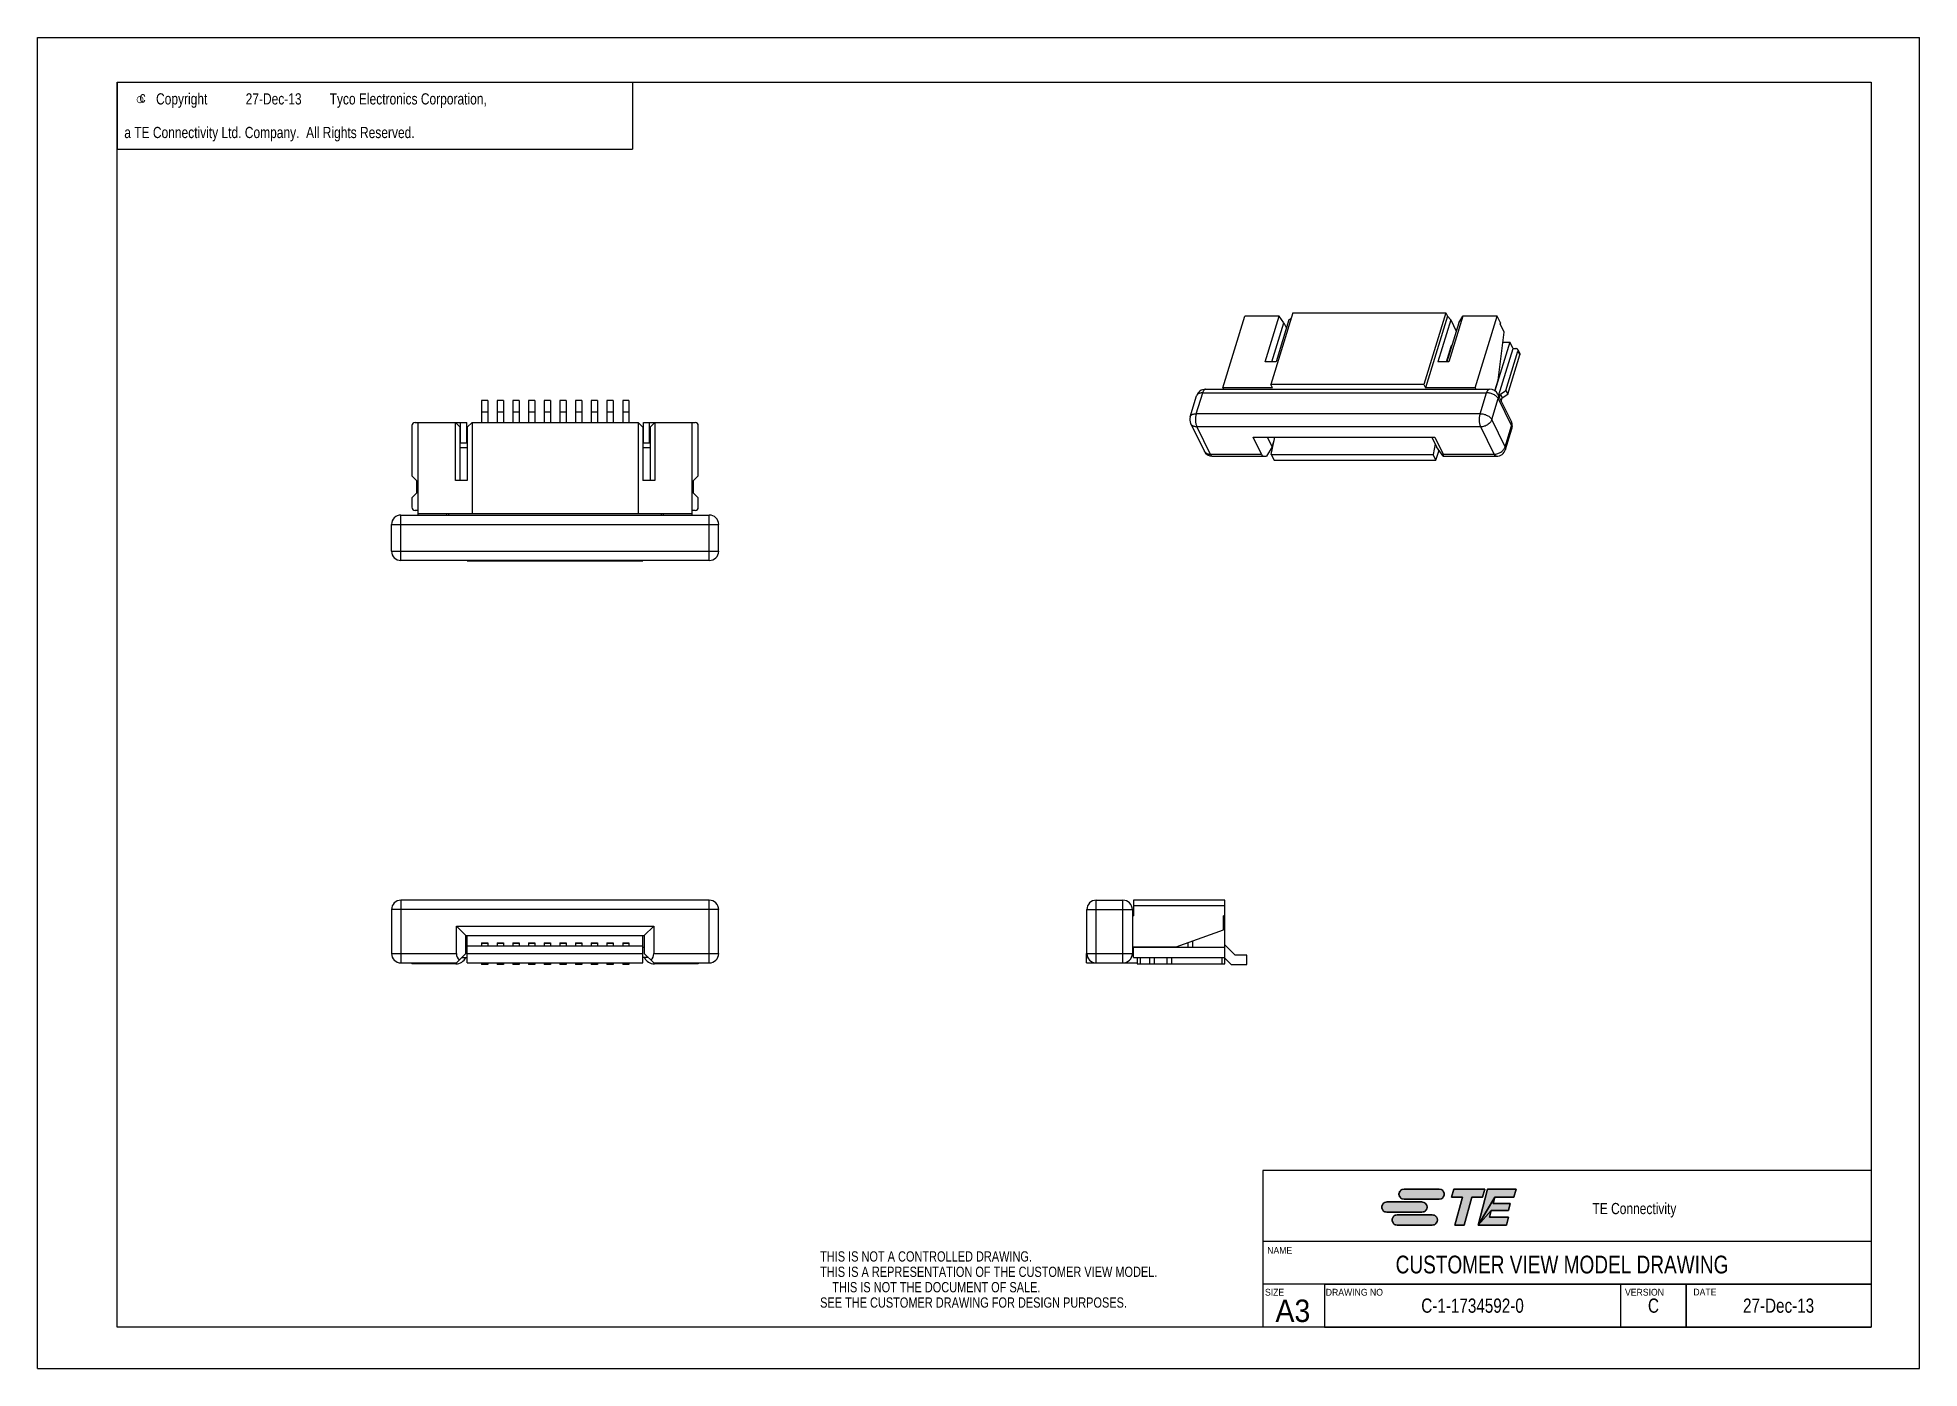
# Model space of a CAD drawing. Extents: x 0 to 420, y 0 to 297.
import ezdxf
from ezdxf.enums import TextEntityAlignment as Align

# ---------------------------------------------------------------- set-up
doc = ezdxf.new("R2010")
doc.units = 0
doc.header["$LTSCALE"] = 23.1
doc.layers.get('0').update_dxf_attribs({"linetype": 'CONTINUOUS'})
doc.layers.add('DRAFT_ENTITY', color=7, linetype='CONTINUOUS')
doc.styles.get("Standard").update_dxf_attribs({"font": 'txt', "width": 0.95})
doc.styles.add('TEXTSTYLE_1', font='gdt', dxfattribs={"width": 0.8})
doc.styles.add('TEXTSTYLE_2', font='txt', dxfattribs={"width": 0.8})

# ---------------------------------------------------------------- blocks, each defined once
blk = doc.blocks.new('SYMBOL_18_BL0', base_point=(315, 36))
at = {"linetype": 'CONTINUOUS'}
for points in [[(304.83, 40.02), (304.98, 40.02), (312.83, 40.02), (312.98, 40.02), (313.13, 39.99), (313.27, 39.94), (313.4, 39.87), (313.52, 39.79), (313.64, 39.69), (313.73, 39.58), (313.82, 39.45), (313.88, 39.32), (313.93, 39.18), (313.96, 39.03), (313.97, 38.88), (313.96, 38.74), (313.93, 38.59), (313.88, 38.45), (313.82, 38.31), (313.73, 38.19), (313.64, 38.08), (313.52, 37.98), (313.4, 37.9), (313.27, 37.83), (313.13, 37.78), (312.98, 37.75), (304.98, 37.74), (304.83, 37.75), (304.69, 37.78), (304.54, 37.83), (304.41, 37.9), (304.29, 37.98), (304.17, 38.08), (304.08, 38.19), (303.99, 38.31), (303.93, 38.45), (303.88, 38.59), (303.85, 38.74), (303.84, 38.88), (303.85, 39.03), (303.88, 39.18), (303.93, 39.32), (303.99, 39.45), (304.08, 39.58), (304.17, 39.69), (304.29, 39.79), (304.41, 39.87), (304.54, 39.94), (304.69, 39.99)], [(315.59, 38.22), (316.08, 40.02), (322.98, 40.02), (322.5, 38.22), (320.09, 38.22), (318.41, 31.98), (316.33, 31.98), (318.01, 38.22)], [(330.01, 40.02), (329.52, 38.22), (325.21, 38.22), (321.49, 31.98), (323.64, 40.02)], [(328.69, 36.83), (328.26, 35.22), (324.4, 35.22), (321.49, 31.98), (325.21, 38.22), (324.84, 36.83)], [(300.98, 37.13), (301.13, 37.14), (308.98, 37.14), (309.13, 37.13), (309.28, 37.1), (309.42, 37.05), (309.55, 36.99), (309.68, 36.9), (309.79, 36.81), (309.89, 36.69), (309.97, 36.57), (310.04, 36.44), (310.08, 36.3), (310.11, 36.15), (310.12, 36), (310.11, 35.85), (310.08, 35.7), (310.04, 35.56), (309.97, 35.43), (309.89, 35.31), (309.79, 35.19), (309.68, 35.1), (309.55, 35.01), (309.42, 34.95), (309.28, 34.9), (309.13, 34.87), (301.13, 34.86), (300.98, 34.87), (300.84, 34.9), (300.7, 34.95), (300.56, 35.01), (300.44, 35.1), (300.33, 35.19), (300.23, 35.31), (300.15, 35.43), (300.08, 35.56), (300.03, 35.7), (300, 35.85), (299.99, 36), (300, 36.15), (300.03, 36.3), (300.08, 36.44), (300.15, 36.57), (300.23, 36.69), (300.33, 36.81), (300.44, 36.9), (300.56, 36.99), (300.7, 37.05), (300.84, 37.1)], [(303.3, 34.25), (303.44, 34.26), (311.29, 34.26), (311.44, 34.25), (311.59, 34.22), (311.73, 34.17), (311.86, 34.1), (311.99, 34.02), (312.1, 33.92), (312.2, 33.81), (312.28, 33.69), (312.35, 33.55), (312.39, 33.41), (312.42, 33.26), (312.43, 33.12), (312.42, 32.97), (312.39, 32.82), (312.35, 32.68), (312.28, 32.55), (312.2, 32.42), (312.1, 32.31), (311.99, 32.21), (311.86, 32.13), (311.73, 32.06), (311.59, 32.01), (311.44, 31.98), (303.44, 31.98), (303.3, 31.98), (303.15, 32.01), (303.01, 32.06), (302.87, 32.13), (302.75, 32.21), (302.64, 32.31), (302.54, 32.42), (302.46, 32.55), (302.39, 32.68), (302.34, 32.82), (302.31, 32.97), (302.3, 33.12), (302.31, 33.26), (302.34, 33.41), (302.39, 33.55), (302.46, 33.69), (302.54, 33.81), (302.64, 33.92), (302.75, 34.02), (302.87, 34.1), (303.01, 34.17), (303.15, 34.22)], [(328.33, 33.78), (327.85, 31.98), (321.49, 31.98), (324.4, 35.22), (324.02, 33.78)]]:
    blk.add_hatch(color=2, dxfattribs=at).paths.add_polyline_path(points)
at = {"color": 2, "linetype": 'CONTINUOUS'}
for p, q in [((312.83, 40.02), (304.98, 40.02)), ((316.08, 40.02), (315.59, 38.22)), ((315.59, 38.22), (318.01, 38.22)), ((322.98, 40.02), (316.08, 40.02)), ((318.01, 38.22), (316.33, 31.98)), ((318.41, 31.98), (320.09, 38.22)), ((320.09, 38.22), (322.5, 38.22)), ((323.64, 40.02), (321.49, 31.98)), ((322.5, 38.22), (322.98, 40.02)), ((330.01, 40.02), (323.64, 40.02)), ((324.84, 36.83), (325.21, 38.22)), ((325.21, 38.22), (329.52, 38.22)), ((329.52, 38.22), (330.01, 40.02)), ((308.98, 37.14), (301.13, 37.14)), ((301.13, 34.86), (308.98, 34.86)), ((311.29, 34.26), (303.44, 34.26)), ((304.98, 37.74), (312.83, 37.74)), ((324.02, 33.78), (324.4, 35.22)), ((328.33, 33.78), (324.02, 33.78)), ((324.4, 35.22), (328.26, 35.22)), ((328.69, 36.83), (324.84, 36.83)), ((327.85, 31.98), (328.33, 33.78)), ((328.26, 35.22), (328.69, 36.83)), ((303.44, 31.98), (311.29, 31.98)), ((316.33, 31.98), (318.41, 31.98)), ((321.49, 31.98), (327.85, 31.98))]:
    blk.add_line(p, q, dxfattribs=at)
for points in [[(304.83, 40.02), (304.98, 40.02), (312.83, 40.02), (312.98, 40.02), (313.13, 39.99), (313.27, 39.94), (313.4, 39.87), (313.52, 39.79), (313.64, 39.69), (313.73, 39.58), (313.82, 39.45), (313.88, 39.32), (313.93, 39.18), (313.96, 39.03), (313.97, 38.88), (313.96, 38.74), (313.93, 38.59), (313.88, 38.45), (313.82, 38.31), (313.73, 38.19), (313.64, 38.08), (313.52, 37.98), (313.4, 37.9), (313.27, 37.83), (313.13, 37.78), (312.98, 37.75), (304.98, 37.74), (304.83, 37.75), (304.69, 37.78), (304.54, 37.83), (304.41, 37.9), (304.29, 37.98), (304.17, 38.08), (304.08, 38.19), (303.99, 38.31), (303.93, 38.45), (303.88, 38.59), (303.85, 38.74), (303.84, 38.88), (303.85, 39.03), (303.88, 39.18), (303.93, 39.32), (303.99, 39.45), (304.08, 39.58), (304.17, 39.69), (304.29, 39.79), (304.41, 39.87), (304.54, 39.94), (304.69, 39.99), (304.83, 40.02)], [(315.59, 38.22), (316.08, 40.02), (322.98, 40.02), (322.5, 38.22), (320.09, 38.22), (318.41, 31.98), (316.33, 31.98), (318.01, 38.22), (315.59, 38.22)], [(330.01, 40.02), (329.52, 38.22), (325.21, 38.22), (321.49, 31.98), (323.64, 40.02), (330.01, 40.02)], [(328.69, 36.83), (328.26, 35.22), (324.4, 35.22), (321.49, 31.98), (325.21, 38.22), (324.84, 36.83), (328.69, 36.83)], [(300.98, 37.13), (301.13, 37.14), (308.98, 37.14), (309.13, 37.13), (309.28, 37.1), (309.42, 37.05), (309.55, 36.99), (309.68, 36.9), (309.79, 36.81), (309.89, 36.69), (309.97, 36.57), (310.04, 36.44), (310.08, 36.3), (310.11, 36.15), (310.12, 36), (310.11, 35.85), (310.08, 35.7), (310.04, 35.56), (309.97, 35.43), (309.89, 35.31), (309.79, 35.19), (309.68, 35.1), (309.55, 35.01), (309.42, 34.95), (309.28, 34.9), (309.13, 34.87), (301.13, 34.86), (300.98, 34.87), (300.84, 34.9), (300.7, 34.95), (300.56, 35.01), (300.44, 35.1), (300.33, 35.19), (300.23, 35.31), (300.15, 35.43), (300.08, 35.56), (300.03, 35.7), (300, 35.85), (299.99, 36), (300, 36.15), (300.03, 36.3), (300.08, 36.44), (300.15, 36.57), (300.23, 36.69), (300.33, 36.81), (300.44, 36.9), (300.56, 36.99), (300.7, 37.05), (300.84, 37.1), (300.98, 37.13)], [(303.3, 34.25), (303.44, 34.26), (311.29, 34.26), (311.44, 34.25), (311.59, 34.22), (311.73, 34.17), (311.86, 34.1), (311.99, 34.02), (312.1, 33.92), (312.2, 33.81), (312.28, 33.69), (312.35, 33.55), (312.39, 33.41), (312.42, 33.26), (312.43, 33.12), (312.42, 32.97), (312.39, 32.82), (312.35, 32.68), (312.28, 32.55), (312.2, 32.42), (312.1, 32.31), (311.99, 32.21), (311.86, 32.13), (311.73, 32.06), (311.59, 32.01), (311.44, 31.98), (303.44, 31.98), (303.3, 31.98), (303.15, 32.01), (303.01, 32.06), (302.87, 32.13), (302.75, 32.21), (302.64, 32.31), (302.54, 32.42), (302.46, 32.55), (302.39, 32.68), (302.34, 32.82), (302.31, 32.97), (302.3, 33.12), (302.31, 33.26), (302.34, 33.41), (302.39, 33.55), (302.46, 33.69), (302.54, 33.81), (302.64, 33.92), (302.75, 34.02), (302.87, 34.1), (303.01, 34.17), (303.15, 34.22), (303.3, 34.25)], [(328.33, 33.78), (327.85, 31.98), (321.49, 31.98), (324.4, 35.22), (324.02, 33.78), (328.33, 33.78)]]:
    blk.add_lwpolyline(points, dxfattribs=at)
for centre, start, end in [((304.98, 38.88), 90, 270), ((312.83, 38.88), 270, 90), ((301.13, 36), 90, 270), ((303.44, 33.12), 90, 270), ((308.98, 36), 270, 90), ((311.29, 33.12), 270, 90)]:
    blk.add_arc(centre, 1.14, start, end, dxfattribs=at)
for points in [[(309.13, 34.87), (308.98, 34.86), (301.13, 34.86)], [(312.98, 37.75), (312.83, 37.74), (304.98, 37.74)], [(311.44, 31.98), (311.29, 31.98), (303.44, 31.98)]]:
    blk.add_solid(points, dxfattribs=at)

msp = doc.modelspace()

# ---------------------------------------------------------------- linework, layer by layer
at = {"color": 7, "linetype": 'CONTINUOUS'}
for p, q in [((0, 0), (0, 297)), ((0, 297), (420, 297)), ((420, 0), (420, 297)), ((17.78, 9.23), (17.78, 287.08)), ((17.78, 287.08), (409.21, 287.08)), ((409.21, 287.08), (409.21, 9.23)), ((280.15, 235.55), (275.22, 219.6)), ((280.15, 235.55), (314.32, 235.55)), ((314.32, 235.55), (309.39, 219.6)), ((314.32, 235.55), (314.69, 234.81)), ((264.5, 218.86), (269.43, 234.81)), ((277.1, 234.81), (269.43, 234.81)), ((273.96, 224.67), (277.1, 234.81)), ((275.45, 224.67), (278.13, 233.34)), ((279.29, 233.99), (276.41, 224.67)), ((278.13, 233.34), (277.1, 234.81)), ((278.13, 233.34), (278.72, 232.14)), ((279.77, 234.31), (279.29, 233.99)), ((314.69, 234.81), (309.76, 218.86)), ((315.4, 233.99), (312.52, 224.67)), ((317.2, 233.34), (314.52, 224.67)), ((315.4, 233.99), (314.69, 234.81)), ((318.1, 234.81), (314.97, 224.67)), ((315.4, 233.99), (316.63, 231.49)), ((316.72, 231.78), (316.49, 231.78)), ((317.2, 233.34), (318.1, 234.81)), ((325.78, 234.81), (318.1, 234.81)), ((320.85, 218.86), (325.78, 234.81)), ((326.48, 233.38), (325.78, 234.81)), ((325.97, 220.57), (327.35, 231.24)), ((326.48, 233.38), (326.41, 233.16)), ((327.35, 231.24), (326.41, 233.16)), ((314.43, 224.67), (315.47, 228.03)), ((315.47, 228.03), (315.56, 228.03)), ((328.62, 229.03), (325.26, 218.15)), ((326.08, 217.09), (329.32, 227.59)), ((327.07, 229.03), (328.62, 229.03)), ((327.7, 218.27), (330.41, 227.04)), ((329.32, 227.59), (328.62, 229.03)), ((329.32, 227.59), (329.93, 227.59)), ((330.39, 227.35), (330.82, 226.48)), ((330.41, 227.04), (330.84, 226.17)), ((276.41, 224.67), (273.96, 224.67)), ((314.97, 224.67), (312.52, 224.67)), ((328.13, 217.4), (330.84, 226.17)), ((260.68, 218.53), (324.06, 218.53)), ((264.5, 218.86), (264.66, 218.53)), ((275.59, 218.86), (264.5, 218.86)), ((275.59, 218.86), (275.22, 219.6)), ((309.39, 219.6), (275.22, 219.6)), ((309.39, 219.6), (309.76, 218.86)), ((320.85, 218.86), (309.76, 218.86)), ((320.85, 218.86), (321.01, 218.53)), ((325.23, 218.17), (325.97, 220.57)), ((99.08, 216), (99.08, 211.1)), ((100.48, 216), (99.08, 216)), ((100.48, 216), (100.48, 211.1)), ((102.58, 216), (102.58, 211.1)), ((103.98, 216), (102.58, 216)), ((103.98, 216), (103.98, 211.1)), ((106.08, 216), (106.08, 211.1)), ((107.48, 216), (106.08, 216)), ((107.48, 216), (107.48, 211.1)), ((109.58, 216), (109.58, 211.1)), ((110.98, 216), (109.58, 216)), ((110.98, 216), (110.98, 211.1)), ((113.08, 216), (113.08, 211.1)), ((114.48, 216), (113.08, 216)), ((114.48, 216), (114.48, 211.1)), ((116.58, 216), (116.58, 211.1)), ((117.98, 216), (116.58, 216)), ((117.98, 216), (117.98, 211.1)), ((120.08, 216), (120.08, 211.1)), ((121.48, 216), (120.08, 216)), ((121.48, 216), (121.48, 211.1)), ((123.58, 216), (123.58, 211.1)), ((124.98, 216), (123.58, 216)), ((124.98, 216), (124.98, 211.1)), ((127.08, 216), (127.08, 211.1)), ((128.49, 216), (127.08, 216)), ((128.49, 216), (128.49, 211.1)), ((130.59, 216), (130.59, 211.1)), ((131.99, 216), (130.59, 216)), ((131.99, 216), (131.99, 211.1)), ((257.24, 212.39), (258.68, 217.05)), ((258.6, 213.07), (260.04, 217.73)), ((260.04, 217.73), (323.42, 217.73)), ((321.98, 213.07), (323.42, 217.73)), ((324.56, 211.77), (326, 216.43)), ((325.95, 217.35), (328.94, 211.26)), ((326, 216.43), (328.98, 210.34)), ((326.25, 216.73), (326.48, 217.45)), ((326.48, 217.45), (327.7, 218.27)), ((326.48, 217.45), (326.9, 216.58)), ((326.68, 215.86), (326.9, 216.58)), ((326.9, 216.58), (328.13, 217.4)), ((327.7, 218.27), (328.13, 217.4)), ((83.55, 210.4), (83.55, 199.2)), ((84.25, 211.1), (95.8, 211.1)), ((84.91, 190.45), (84.91, 211.1)), ((93.24, 198.15), (93.24, 211.1)), ((94.29, 210.05), (93.24, 211.1)), ((93.34, 211), (93.34, 211.1)), ((94.29, 198.15), (94.29, 210.05)), ((94.39, 206.55), (94.39, 211.1)), ((95.8, 206.55), (95.8, 211.1)), ((96.95, 211.1), (95.9, 210.05)), ((95.9, 210.05), (95.9, 198.15)), ((96.95, 211.1), (96.95, 190.73)), ((96.95, 211.1), (134.05, 211.1)), ((100.48, 213.41), (99.08, 213.41)), ((103.98, 213.41), (102.58, 213.41)), ((107.48, 213.41), (106.08, 213.41)), ((110.98, 213.41), (109.58, 213.41)), ((114.48, 213.41), (113.08, 213.41)), ((117.98, 213.41), (116.58, 213.41)), ((121.48, 213.41), (120.08, 213.41)), ((124.98, 213.41), (123.58, 213.41)), ((128.49, 213.41), (127.08, 213.41)), ((131.99, 213.41), (130.59, 213.41)), ((134.05, 211.1), (134.05, 190.73)), ((135.1, 210.05), (134.05, 211.1)), ((135.1, 210.05), (135.1, 198.15)), ((135.21, 211.1), (146.75, 211.1)), ((135.21, 206.55), (135.21, 211.1)), ((136.6, 206.55), (136.6, 211.1)), ((136.71, 210.05), (137.76, 211.1)), ((136.71, 210.05), (136.71, 198.15)), ((137.66, 211), (137.66, 211.1)), ((137.76, 211.1), (137.76, 198.15)), ((146.09, 190.45), (146.09, 211.1)), ((147.46, 199.2), (147.46, 210.4)), ((257.36, 210.84), (260.35, 204.75)), ((321.98, 213.07), (258.6, 213.07)), ((258.73, 210.12), (261.72, 204.03)), ((322.11, 210.12), (258.73, 210.12)), ((325.1, 204.03), (322.11, 210.12)), ((327.54, 205.68), (324.56, 211.77)), ((327.54, 205.68), (328.98, 210.34)), ((94.29, 206.55), (95.9, 206.55)), ((135.1, 206.55), (136.71, 206.55)), ((273.14, 204.03), (271.28, 207.82)), ((271.28, 207.82), (311.83, 207.82)), ((275.58, 205.68), (274.53, 207.82)), ((275.34, 203.98), (276.17, 207.82)), ((275.58, 205.68), (276.01, 207.08)), ((311.21, 207.82), (312.26, 205.68)), ((311.95, 206.31), (311.45, 203.98)), ((311.83, 207.82), (313.69, 204.03)), ((327.62, 205.06), (329.06, 209.72)), ((94.29, 205.5), (95.9, 205.5)), ((135.1, 205.5), (136.71, 205.5)), ((261.72, 204.03), (273.14, 204.03)), ((262.23, 203.58), (274.07, 203.58)), ((274.06, 203.58), (274.3, 203.59)), ((275.58, 205.68), (274.3, 203.59)), ((275.34, 203.98), (275.98, 202.67)), ((275.34, 203.98), (311.45, 203.98)), ((275.98, 202.67), (312.09, 202.67)), ((312.09, 202.67), (311.45, 203.98)), ((312.09, 202.67), (312.79, 204.93)), ((313.73, 203.59), (312.26, 205.68)), ((313.69, 204.03), (325.1, 204.03)), ((313.73, 203.59), (313.78, 203.58)), ((313.77, 203.58), (325.61, 203.58)), ((83.55, 199.2), (84.59, 198.15)), ((84.59, 198.15), (84.59, 195.35)), ((95.9, 198.15), (93.24, 198.15)), ((137.76, 198.15), (135.1, 198.15)), ((146.41, 198.15), (147.46, 199.2)), ((146.41, 195.35), (146.41, 198.15)), ((84.59, 195.35), (83.55, 194.3)), ((83.55, 194.3), (83.55, 192.2)), ((147.46, 194.3), (146.41, 195.35)), ((147.46, 192.2), (147.46, 194.3)), ((81.09, 180.3), (81.09, 190.45)), ((81.09, 190.45), (149.91, 190.45)), ((84.91, 191.5), (84.25, 191.5)), ((146.09, 190.73), (84.91, 190.73)), ((91.33, 190.45), (91.28, 190.73)), ((91.77, 190.45), (91.77, 190.73)), ((139.23, 190.45), (139.23, 190.73)), ((139.67, 190.45), (139.72, 190.73)), ((146.75, 191.5), (146.09, 191.5)), ((149.91, 180.3), (149.91, 190.45)), ((79, 182.4), (79, 188.35)), ((79, 188.35), (152, 188.35)), ((152, 182.4), (152, 188.35)), ((79, 182.4), (152, 182.4)), ((149.91, 180.3), (81.09, 180.3)), ((95.9, 180.23), (95.9, 180.3)), ((95.9, 180.23), (135.1, 180.23)), ((135.1, 180.3), (135.1, 180.23)), ((79, 102.39), (79, 92.59)), ((152, 102.39), (79, 102.39)), ((81.09, 104.49), (81.09, 90.49)), ((149.91, 104.49), (81.09, 104.49)), ((149.91, 90.49), (149.91, 104.49)), ((152, 92.59), (152, 102.39)), ((234.19, 92.59), (234.19, 102.39)), ((234.19, 102.39), (244.34, 102.39)), ((236.28, 90.49), (236.28, 104.49)), ((236.28, 104.49), (242.24, 104.49)), ((242.24, 90.49), (242.24, 104.49)), ((244.34, 102.39), (244.34, 92.59)), ((244.34, 100.99), (244.62, 100.99)), ((244.62, 104.49), (244.62, 100.99)), ((264.99, 104.49), (244.62, 104.49)), ((244.62, 103.3), (264.99, 103.3)), ((264.99, 100.99), (264.7, 100.99)), ((264.7, 97.91), (264.7, 100.99)), ((264.99, 90.28), (264.99, 104.49)), ((93.48, 92.59), (93.48, 98.68)), ((95.58, 96.58), (93.48, 98.68)), ((93.48, 98.68), (137.51, 98.68)), ((135.41, 96.58), (137.51, 98.68)), ((137.51, 98.68), (137.51, 92.59)), ((254.13, 94.06), (264.7, 97.91)), ((79, 92.59), (93.48, 92.59)), ((95.58, 92.59), (93.48, 90.49)), ((95.58, 92.59), (95.58, 96.58)), ((95.58, 96.58), (135.41, 96.58)), ((95.58, 93.99), (95.9, 93.99)), ((95.9, 90.49), (95.9, 96.58)), ((95.9, 94.34), (135.1, 94.34)), ((95.9, 92.59), (135.1, 92.59)), ((99.08, 94.97), (99.08, 94.34)), ((99.08, 94.97), (100.48, 94.97)), ((100.48, 94.84), (99.08, 94.84)), ((100.48, 94.97), (100.48, 94.34)), ((102.58, 94.97), (102.58, 94.34)), ((102.58, 94.97), (103.98, 94.97)), ((103.98, 94.84), (102.58, 94.84)), ((103.98, 94.97), (103.98, 94.34)), ((106.08, 94.97), (106.08, 94.34)), ((106.08, 94.97), (107.48, 94.97)), ((107.48, 94.84), (106.08, 94.84)), ((107.48, 94.97), (107.48, 94.34)), ((109.58, 94.97), (109.58, 94.34)), ((109.58, 94.97), (110.98, 94.97)), ((110.98, 94.84), (109.58, 94.84)), ((110.98, 94.97), (110.98, 94.34)), ((113.08, 94.97), (113.08, 94.34)), ((113.08, 94.97), (114.48, 94.97)), ((114.48, 94.84), (113.08, 94.84)), ((114.48, 94.97), (114.48, 94.34)), ((116.58, 94.97), (117.98, 94.97)), ((116.58, 94.97), (116.58, 94.34)), ((117.98, 94.84), (116.58, 94.84)), ((117.98, 94.97), (117.98, 94.34)), ((120.08, 94.97), (121.48, 94.97)), ((120.08, 94.97), (120.08, 94.34)), ((121.48, 94.84), (120.08, 94.84)), ((121.48, 94.97), (121.48, 94.34)), ((123.58, 94.97), (124.98, 94.97)), ((123.58, 94.97), (123.58, 94.34)), ((124.98, 94.84), (123.58, 94.84)), ((124.98, 94.97), (124.98, 94.34)), ((127.08, 94.97), (128.49, 94.97)), ((127.08, 94.97), (127.08, 94.34)), ((128.49, 94.84), (127.08, 94.84)), ((128.49, 94.97), (128.49, 94.34)), ((130.59, 94.97), (131.99, 94.97)), ((130.59, 94.97), (130.59, 94.34)), ((131.99, 94.84), (130.59, 94.84)), ((131.99, 94.97), (131.99, 94.34)), ((135.1, 90.49), (135.1, 96.58)), ((135.1, 93.99), (135.41, 93.99)), ((135.41, 96.58), (135.41, 92.59)), ((137.51, 90.49), (135.41, 92.59)), ((137.51, 92.59), (152, 92.59)), ((234.18, 92.6), (234.12, 92.59)), ((234.12, 90.49), (234.12, 92.59)), ((234.19, 92.59), (244.34, 92.59)), ((244.34, 94.06), (254.13, 94.06)), ((244.34, 93.99), (264.99, 93.99)), ((244.62, 91.68), (244.62, 93.99)), ((252.17, 93.99), (252.17, 94.06)), ((253.29, 93.99), (253.29, 94.06)), ((256.8, 93.99), (256.8, 95.03)), ((257.85, 93.99), (257.85, 95.41)), ((267.3, 92.24), (264.99, 94.55)), ((81.09, 90.49), (93.48, 90.49)), ((83.55, 90.49), (83.55, 90.28)), ((93.34, 90.28), (83.55, 90.28)), ((84.25, 90.49), (84.25, 90.28)), ((92.3, 90.49), (92.3, 90.28)), ((92.64, 90.49), (92.64, 90.28)), ((93, 90.28), (93, 90.49)), ((94.67, 91.68), (95.9, 91.68)), ((95.9, 90.49), (135.1, 90.49)), ((99.08, 90.49), (99.08, 90.14)), ((100.48, 90.14), (99.08, 90.14)), ((100.48, 90.49), (100.48, 90.14)), ((102.58, 90.49), (102.58, 90.14)), ((103.98, 90.14), (102.58, 90.14)), ((103.98, 90.49), (103.98, 90.14)), ((106.08, 90.49), (106.08, 90.14)), ((107.48, 90.14), (106.08, 90.14)), ((107.48, 90.49), (107.48, 90.14)), ((109.58, 90.49), (109.58, 90.14)), ((110.98, 90.14), (109.58, 90.14)), ((110.98, 90.49), (110.98, 90.14)), ((113.08, 90.49), (113.08, 90.14)), ((114.48, 90.14), (113.08, 90.14)), ((114.48, 90.49), (114.48, 90.14)), ((116.58, 90.49), (116.58, 90.14)), ((117.98, 90.14), (116.58, 90.14)), ((117.98, 90.49), (117.98, 90.14)), ((120.08, 90.49), (120.08, 90.14)), ((121.48, 90.14), (120.08, 90.14)), ((121.48, 90.49), (121.48, 90.14)), ((123.58, 90.49), (123.58, 90.14)), ((124.98, 90.14), (123.58, 90.14)), ((124.98, 90.49), (124.98, 90.14)), ((127.08, 90.49), (127.08, 90.14)), ((128.49, 90.14), (127.08, 90.14)), ((128.49, 90.49), (128.49, 90.14)), ((130.59, 90.49), (130.59, 90.14)), ((131.99, 90.14), (130.59, 90.14)), ((131.99, 90.49), (131.99, 90.14)), ((136.32, 91.68), (135.1, 91.68)), ((137.51, 90.49), (149.91, 90.49)), ((147.46, 90.28), (137.66, 90.28)), ((138, 90.49), (138, 90.28)), ((138.35, 90.49), (138.35, 90.28)), ((138.71, 90.49), (138.71, 90.28)), ((146.75, 90.49), (146.75, 90.28)), ((147.46, 90.49), (147.46, 90.28)), ((234.12, 90.49), (245.38, 90.49)), ((244.62, 91.68), (264.99, 91.68)), ((245.38, 91.68), (245.38, 90.28)), ((245.38, 90.28), (264.99, 90.28)), ((246.09, 91.68), (246.09, 90.28)), ((248.19, 91.68), (248.19, 90.28)), ((249.24, 91.68), (249.24, 90.28)), ((252.03, 91.68), (252.03, 90.28)), ((253.09, 91.68), (253.09, 90.28)), ((264.29, 91.68), (264.29, 90.28)), ((264.99, 91.54), (266.38, 90.14)), ((266.38, 90.14), (269.88, 90.14)), ((269.88, 92.24), (267.3, 92.24)), ((269.88, 90.14), (269.88, 92.24)), ((409.21, 44.16), (273.44, 44.16)), ((273.44, 44.16), (273.44, 9.23)), ((409.21, 18.76), (273.44, 18.76)), ((287.21, 18.76), (287.21, 9.23)), ((353.33, 18.76), (353.33, 9.23)), ((367.96, 9.23), (367.96, 18.76)), ((409.21, 9.23), (17.78, 9.23)), ((30.48, 9.23), (17.78, 9.23)), ((0, 0), (420, 0))]:
    msp.add_line(p, q, dxfattribs=at)
at = {"color": 2, "linetype": 'CONTINUOUS'}
for p, q in [((17.78, 287.08), (132.78, 287.08)), ((17.78, 287.08), (17.78, 272.08)), ((132.78, 287.08), (132.78, 272.08)), ((17.78, 272.08), (132.78, 272.08)), ((287.21, 18.76), (409.21, 18.76)), ((287.21, 18.76), (287.21, 9.23)), ((353.33, 18.76), (353.33, 9.23)), ((367.96, 18.76), (367.96, 9.23)), ((409.21, 18.76), (409.21, 9.23)), ((287.21, 9.23), (409.21, 9.23))]:
    msp.add_line(p, q, dxfattribs=at)
at = {"color": 7, "linetype": 'CONTINUOUS'}
for centre, radius, start, end in [((260.68, 216.43), 2.1, 89.9973, 162.8255), ((324.06, 216.43), 2.1, 26.1057, 90.0057), ((84.25, 210.4), 0.7, 90, 180), ((146.75, 210.4), 0.7, 0, 90), ((259.24, 211.77), 2.1, 162.8377, 206.1371), ((327.05, 210.34), 2.1, 0.2169, 26.1429), ((327.05, 210.34), 2.1, 342.8389, 355.998), ((327.06, 210.34), 2.1, 356.0053, 0.2191), ((262.23, 205.68), 2.1, 206.1049, 270.0065), ((325.61, 205.68), 2.1, 270.0095, 342.8589), ((81.09, 188.35), 2.1, 90, 180), ((84.25, 192.2), 0.7, 180, 270), ((146.75, 192.2), 0.7, 270, 360), ((149.91, 188.35), 2.1, 0, 90), ((81.09, 182.4), 2.1, 180, 270), ((149.91, 182.4), 2.1, 270, 360), ((81.09, 102.39), 2.1, 90, 180), ((149.91, 102.39), 2.1, 0, 90), ((236.28, 102.39), 2.1, 90, 180), ((242.24, 102.39), 2.1, 0, 90), ((81.09, 92.59), 2.1, 180, 270), ((149.91, 92.59), 2.1, 270, 360), ((236.28, 92.59), 2.1, 180, 270), ((242.24, 92.59), 2.1, 270, 360), ((93.34, 92.73), 2.46, 270, 334.3263), ((137.66, 92.73), 2.46, 205.6737, 270)]:
    msp.add_arc(centre, radius, start, end, dxfattribs=at)
for centre, major_axis, ratio, start_param, end_param in [((275.58, 205.68), (2.38, 1.75), 0.486301, 3.05366, 3.72289), ((312.26, 205.68), (-1.54, 2.09), 0.119516, -3.227958, -2.558729), ((95.58, 92.59), (0, 2.1), 1, -4.712389, -3.926991), ((135.41, 92.59), (0, 2.1), 1, -2.356194, -1.570796)]:
    msp.add_ellipse(centre, major_axis=major_axis, ratio=ratio, start_param=start_param, end_param=end_param, dxfattribs=at)
for points, knots in [([(315.47, 228.03), (315.49, 228.07), (315.51, 228.15), (315.56, 228.24), (315.61, 228.32), (315.65, 228.37), (315.67, 228.38)], [0, 0, 0, 0, 0.299453, 0.567415, 0.800651, 1, 1, 1, 1]), ([(330.39, 227.35), (330.37, 227.39), (330.32, 227.46), (330.22, 227.54), (330.08, 227.58), (329.98, 227.59), (329.93, 227.59)], [0, 0, 0, 0, 0.22686, 0.464999, 0.722169, 1, 1, 1, 1]), ([(330.41, 227.04), (330.43, 227.1), (330.44, 227.18), (330.42, 227.28), (330.4, 227.33), (330.39, 227.35)], [0, 0, 0, 0, 0.516073, 0.760499, 1, 1, 1, 1]), ([(330.82, 226.48), (330.83, 226.46), (330.85, 226.41), (330.86, 226.31), (330.85, 226.22), (330.84, 226.17)], [0, 0, 0, 0, 0.239501, 0.483927, 1, 1, 1, 1]), ([(260.68, 218.53), (260.65, 218.53), (260.59, 218.52), (260.5, 218.48), (260.41, 218.41), (260.32, 218.32), (260.24, 218.2), (260.17, 218.06), (260.1, 217.91), (260.06, 217.79), (260.04, 217.73)], [0, 0, 0, 0, 0.085854, 0.177442, 0.279239, 0.394129, 0.523609, 0.668171, 0.827415, 1, 1, 1, 1]), ([(323.42, 217.73), (323.44, 217.79), (323.48, 217.91), (323.55, 218.06), (323.62, 218.2), (323.7, 218.32), (323.78, 218.41), (323.87, 218.48), (323.97, 218.52), (324.03, 218.53), (324.06, 218.53)], [0, 0, 0, 0, 0.172571, 0.331806, 0.476366, 0.605849, 0.720747, 0.822553, 0.914147, 1, 1, 1, 1]), ([(260.04, 217.73), (259.96, 217.73), (259.79, 217.73), (259.56, 217.69), (259.34, 217.64), (259.14, 217.56), (258.98, 217.46), (258.84, 217.34), (258.74, 217.2), (258.69, 217.1), (258.68, 217.05)], [0, 0, 0, 0, 0.155721, 0.303238, 0.441151, 0.569091, 0.68738, 0.79712, 0.900338, 1, 1, 1, 1]), ([(326, 216.43), (325.95, 216.52), (325.83, 216.7), (325.6, 216.94), (325.31, 217.16), (324.98, 217.36), (324.6, 217.52), (324.21, 217.64), (323.82, 217.72), (323.55, 217.73), (323.42, 217.73)], [0, 0, 0, 0, 0.10023, 0.211895, 0.333772, 0.463721, 0.59875, 0.735434, 0.87037, 1, 1, 1, 1]), ([(325.95, 217.35), (325.98, 217.28), (326.03, 217.14), (326.07, 216.91), (326.06, 216.67), (326.02, 216.51), (326, 216.43)], [0, 0, 0, 0, 0.239046, 0.482893, 0.735778, 1, 1, 1, 1]), ([(257.24, 212.39), (257.25, 212.44), (257.3, 212.54), (257.4, 212.68), (257.54, 212.8), (257.7, 212.9), (257.9, 212.97), (258.12, 213.03), (258.35, 213.07), (258.52, 213.07), (258.6, 213.07)], [0, 0, 0, 0, 0.099662, 0.20288, 0.31262, 0.430908, 0.558848, 0.696762, 0.844279, 1, 1, 1, 1]), ([(258.73, 210.12), (258.66, 210.12), (258.51, 210.13), (258.29, 210.17), (258.08, 210.23), (257.89, 210.31), (257.72, 210.41), (257.57, 210.54), (257.45, 210.68), (257.38, 210.79), (257.36, 210.84)], [0, 0, 0, 0, 0.141231, 0.277677, 0.408777, 0.534629, 0.655735, 0.772903, 0.887205, 1, 1, 1, 1]), ([(258.6, 213.07), (258.57, 212.96), (258.51, 212.72), (258.45, 212.34), (258.42, 211.94), (258.43, 211.53), (258.46, 211.13), (258.52, 210.76), (258.6, 210.47), (258.67, 210.26), (258.71, 210.17), (258.73, 210.12)], [0, 0, 0, 0, 0.118566, 0.247404, 0.382369, 0.51922, 0.653471, 0.780793, 0.897382, 0.950634, 1, 1, 1, 1]), ([(322.11, 210.12), (322.09, 210.17), (322.05, 210.26), (321.97, 210.47), (321.9, 210.76), (321.84, 211.13), (321.8, 211.53), (321.8, 211.94), (321.83, 212.34), (321.89, 212.72), (321.95, 212.96), (321.98, 213.07)], [0, 0, 0, 0, 0.049367, 0.102622, 0.219214, 0.346535, 0.480785, 0.617635, 0.752598, 0.881435, 1, 1, 1, 1]), ([(321.98, 213.07), (322.11, 213.07), (322.38, 213.05), (322.77, 212.98), (323.16, 212.86), (323.53, 212.7), (323.87, 212.5), (324.16, 212.28), (324.39, 212.04), (324.51, 211.86), (324.56, 211.77)], [0, 0, 0, 0, 0.129626, 0.264558, 0.401244, 0.536274, 0.666224, 0.788103, 0.899769, 1, 1, 1, 1]), ([(324.56, 211.77), (324.48, 211.54), (324.3, 211.21), (323.95, 210.84), (323.63, 210.59), (323.28, 210.39), (322.9, 210.24), (322.51, 210.15), (322.24, 210.12), (322.11, 210.12)], [0, 0, 0, 0, 0.229421, 0.354247, 0.483548, 0.615139, 0.746599, 0.875652, 1, 1, 1, 1]), ([(328.98, 210.34), (329.01, 210.42), (329.05, 210.58), (329.06, 210.82), (329.02, 211.05), (328.97, 211.19), (328.94, 211.26)], [0, 0, 0, 0, 0.264231, 0.517111, 0.76095, 1, 1, 1, 1]), ([(329.06, 209.72), (329.07, 209.76), (329.09, 209.86), (329.09, 210.02), (329.05, 210.18), (329.01, 210.28), (328.98, 210.34)], [0, 0, 0, 0, 0.233651, 0.47451, 0.728705, 1, 1, 1, 1]), ([(260.35, 204.75), (260.37, 204.7), (260.44, 204.59), (260.56, 204.45), (260.71, 204.32), (260.88, 204.22), (261.07, 204.13), (261.27, 204.07), (261.5, 204.04), (261.65, 204.03), (261.72, 204.03)], [0, 0, 0, 0, 0.112795, 0.227097, 0.344265, 0.465371, 0.591222, 0.722323, 0.85877, 1, 1, 1, 1]), ([(261.72, 204.03), (261.76, 203.96), (261.83, 203.84), (261.93, 203.71), (262.03, 203.64), (262.09, 203.6), (262.16, 203.58), (262.21, 203.58), (262.23, 203.58)], [0, 0, 0, 0, 0.315199, 0.581115, 0.697152, 0.803875, 0.903754, 1, 1, 1, 1]), ([(325.1, 204.03), (325.23, 204.03), (325.5, 204.05), (325.89, 204.15), (326.27, 204.3), (326.62, 204.5), (326.94, 204.75), (327.29, 205.12), (327.47, 205.45), (327.54, 205.68)], [0, 0, 0, 0, 0.124352, 0.253408, 0.384866, 0.516457, 0.645757, 0.770582, 1, 1, 1, 1]), ([(325.61, 203.58), (325.59, 203.58), (325.54, 203.58), (325.47, 203.6), (325.4, 203.64), (325.31, 203.71), (325.2, 203.84), (325.14, 203.96), (325.1, 204.03)], [0, 0, 0, 0, 0.096247, 0.19613, 0.302858, 0.418898, 0.684804, 1, 1, 1, 1]), ([(327.54, 205.68), (327.57, 205.62), (327.61, 205.52), (327.65, 205.36), (327.65, 205.2), (327.63, 205.1), (327.62, 205.06)], [0, 0, 0, 0, 0.271277, 0.525474, 0.766349, 1, 1, 1, 1])]:
    msp.add_open_spline(points, degree=3, knots=knots, dxfattribs=at)
at = {"layer": 'DRAFT_ENTITY', "color": 7, "linetype": 'CONTINUOUS'}
msp.add_line((409.21, 28.28), (273.44, 28.28), dxfattribs=at)

# ---------------------------------------------------------------- block references
at = {"color": 2, "linetype": 'CONTINUOUS'}
msp.add_blockref('SYMBOL_18_BL0', (315, 36), dxfattribs=at)

# ---------------------------------------------------------------- texts
at = {"color": 2, "linetype": 'CONTINUOUS', "style": 'TEXTSTYLE_1'}
msp.add_text('e', height=2.5, dxfattribs=at).set_placement((21.85, 282.08))
at = {"color": 2, "linetype": 'CONTINUOUS', "style": 'TEXTSTYLE_2', "width": 0.8}
for s, height, p in [('c', 2.5, (22.75, 282.48)), ('Copyright ', 2.5, (26.43, 282.08)), ('27-Dec-13', 2.5, (46.43, 282.08)), (' Tyco Electronics Corporation,', 2.5, (64.43, 282.08)), ('  a TE Connectivity Ltd. Company.  All Rights Reserved.', 2.5, (17.85, 274.58)), ('TE Connectivity', 2.5, (347.03, 34.42)), ('THIS IS NOT A CONTROLLED DRAWING.', 2.286, (174.65, 23.84)), ('THIS IS A REPRESENTATION OF THE CUSTOMER VIEW MODEL.', 2.286, (174.65, 20.41)), ('    THIS IS NOT THE DOCUMENT OF SALE.', 2.286, (174.65, 16.98)), ('SEE THE CUSTOMER DRAWING FOR DESIGN PURPOSES.', 2.286, (174.65, 13.55))]:
    msp.add_text(s, height=height, dxfattribs=at).set_placement(p)
at = {"color": 2, "linetype": 'CONTINUOUS', "width": 0.95}
for s, height, p in [('NAME', 1.52, (274.44, 25.57)), ('SIZE', 1.52, (273.94, 16.23)), ('DRAWING NO', 1.52, (287.51, 16.23)), ('VERSION', 1.52, (354.3, 16.23)), ('DATE', 1.52, (369.56, 16.27)), ('A3', 5, (276.28, 10.35))]:
    msp.add_text(s, height=height, dxfattribs=at).set_placement(p)
at = {"color": 2, "linetype": 'CONTINUOUS', "style": 'TEXTSTYLE_2', "width": 0.8}
for s, height, p in [('CUSTOMER VIEW MODEL DRAWING', 3.968, (340.25, 21.19)), ('C-1-1734592-0', 3.18, (320.27, 12.41)), ('C', 3.18, (360.65, 12.41)), ('27-Dec-13', 3.18, (388.58, 12.41))]:
    msp.add_text(s, height=height, dxfattribs=at).set_placement(p, align=Align.CENTER)

doc.saveas('drawing.dxf')
